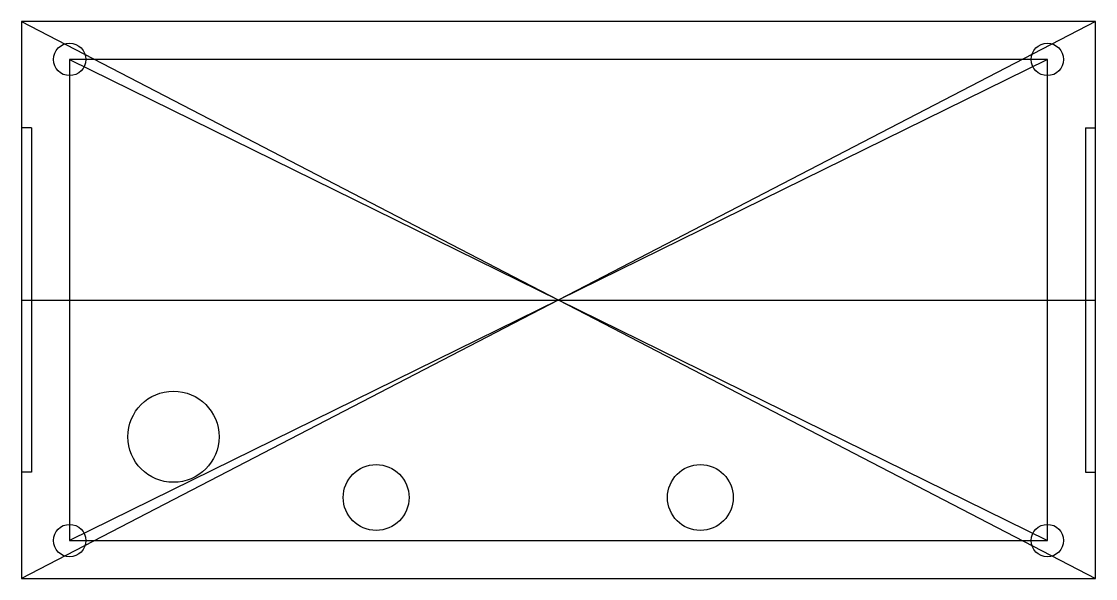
# Model space of a CAD drawing. Header units: millimetres. Extents: x -53 to 53, y -28 to 28.
import ezdxf

# ---------------------------------------------------------------- set-up
doc = ezdxf.new("R2010")
doc.units = ezdxf.units.MM
doc.layers.get('0').update_dxf_attribs({"linetype": 'CONTINUOUS'})

msp = doc.modelspace()

# ---------------------------------------------------------------- linework, layer by layer
for p, q in [((53, 27.5), (-53, 27.5)), ((-53, 27.5), (-53, -27.5)), ((53, 27.5), (-53, -27.5)), ((-53, 27.5), (53, -27.5)), ((53, -27.5), (53, 27.5)), ((48.25, 23.75), (-48.25, 23.75)), ((-48.25, 23.75), (-48.25, -23.75)), ((48.25, 23.75), (-48.25, -23.75)), ((-48.25, 23.75), (48.25, -23.75)), ((48.25, -23.75), (48.25, 23.75)), ((-52, 17), (-53, 17)), ((-52, 17), (-52, -17)), ((52, 17), (52, -17)), ((52, 17), (53, 17)), ((-53, 0), (53, 0)), ((-52, -17), (-53, -17)), ((52, -17), (53, -17)), ((-48.25, -23.75), (48.25, -23.75)), ((-53, -27.5), (53, -27.5))]:
    msp.add_line(p, q)
for centre, radius in [((-48.25, 23.75), 1.6), ((48.25, 23.75), 1.6), ((-38, -13.5), 4.5), ((-18, -19.5), 3.25), ((14, -19.5), 3.25), ((-48.25, -23.75), 1.6), ((48.25, -23.75), 1.6)]:
    msp.add_circle(centre, radius)

doc.saveas('drawing.dxf')
